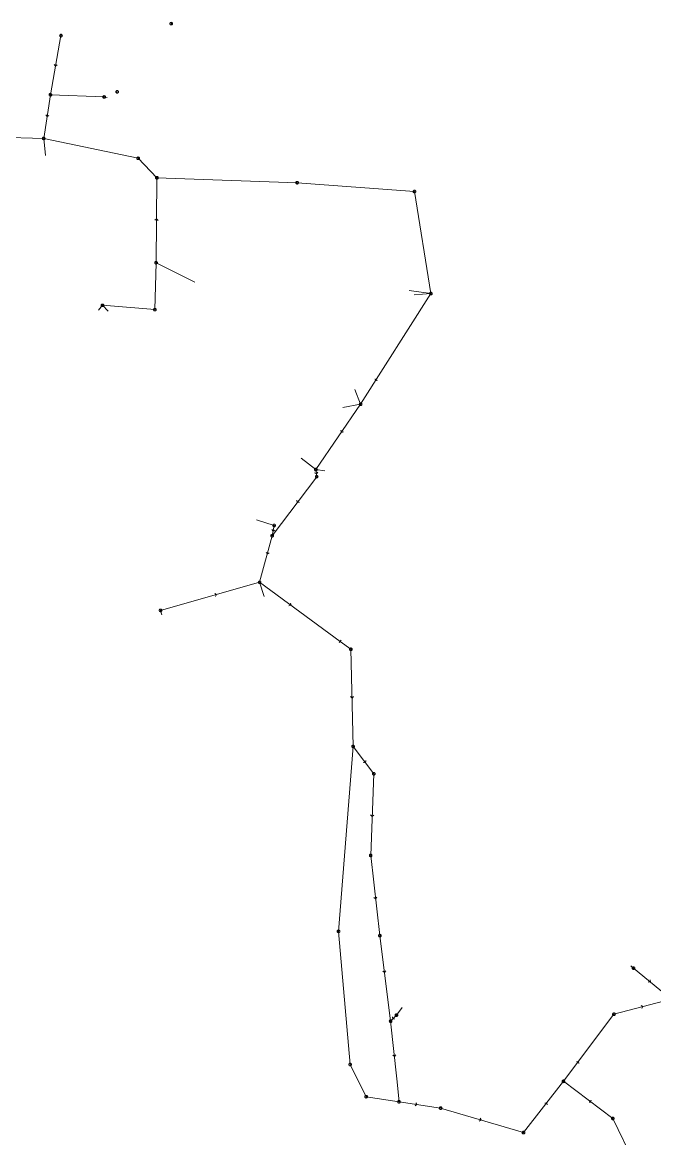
# Model space of a CAD drawing. Header units: metres. Extents: x 25504150 to 25508618, y 6694193 to 6702753.
# Drawn here: x 25506310.9 to 25506529.6, y 6698607.2 to 6698993.5 of the extents above; entities that cross this region are included whole.
import ezdxf

# ---------------------------------------------------------------- set-up
doc = ezdxf.new("R2010")
doc.units = ezdxf.units.M
for name, pattern in [('Sewer_node', [0]), ('Viemariputket', [0]), ('Viemarivarusteet', [0])]:
    doc.linetypes.add(name, pattern=pattern)
for name, color, linetype, lineweight in [('Sewer_node', 7, 'Sewer_node', 0), ('Viemariputket', 7, 'Viemariputket', 0), ('Viemarivarusteet', 7, 'Viemarivarusteet', 0)]:
    doc.layers.add(name, color=color, linetype=linetype, lineweight=lineweight)

msp = doc.modelspace()

# ---------------------------------------------------------------- linework, layer by layer
at = {"layer": 'Sewer_node', "color": 46, "linetype": 'Continuous', "true_color": 0x7f5f00}
msp.add_line((25506421.18, 6698779.66), (25506420.57, 6698778.84), dxfattribs=at)
at = {"layer": 'Sewer_node', "color": 46, "linetype": 'Continuous', "true_color": 0x7f5f00, "flags": 128}
for points in [[(25506362.9, 6698993), (25506362.89, 6698993.07), (25506362.88, 6698993.14), (25506362.85, 6698993.21), (25506362.81, 6698993.27), (25506362.77, 6698993.33), (25506362.71, 6698993.37), (25506362.65, 6698993.41), (25506362.58, 6698993.44), (25506362.51, 6698993.45), (25506362.44, 6698993.46), (25506362.37, 6698993.45), (25506362.3, 6698993.44), (25506362.23, 6698993.41), (25506362.17, 6698993.37), (25506362.11, 6698993.33), (25506362.07, 6698993.27), (25506362.03, 6698993.21), (25506362, 6698993.14), (25506361.99, 6698993.07), (25506361.98, 6698993), (25506361.99, 6698992.93), (25506362, 6698992.86), (25506362.03, 6698992.79), (25506362.07, 6698992.73), (25506362.11, 6698992.67), (25506362.17, 6698992.63), (25506362.23, 6698992.59), (25506362.3, 6698992.56), (25506362.37, 6698992.55), (25506362.44, 6698992.54), (25506362.51, 6698992.55), (25506362.58, 6698992.56), (25506362.65, 6698992.59), (25506362.71, 6698992.63), (25506362.77, 6698992.67), (25506362.81, 6698992.73), (25506362.85, 6698992.79), (25506362.88, 6698992.86), (25506362.89, 6698992.93)], [(25506324.78, 6698988.85), (25506324.77, 6698988.92), (25506324.76, 6698989), (25506324.73, 6698989.06), (25506324.69, 6698989.13), (25506324.64, 6698989.18), (25506324.59, 6698989.23), (25506324.52, 6698989.27), (25506324.46, 6698989.3), (25506324.38, 6698989.31), (25506324.31, 6698989.32), (25506324.24, 6698989.31), (25506324.16, 6698989.3), (25506324.1, 6698989.27), (25506324.03, 6698989.23), (25506323.98, 6698989.18), (25506323.93, 6698989.13), (25506323.89, 6698989.06), (25506323.86, 6698989), (25506323.85, 6698988.92), (25506323.84, 6698988.85), (25506323.85, 6698988.78), (25506323.86, 6698988.7), (25506323.89, 6698988.64), (25506323.93, 6698988.57), (25506323.98, 6698988.52), (25506324.03, 6698988.47), (25506324.1, 6698988.43), (25506324.16, 6698988.4), (25506324.24, 6698988.39), (25506324.31, 6698988.38), (25506324.38, 6698988.39), (25506324.46, 6698988.4), (25506324.52, 6698988.43), (25506324.59, 6698988.47), (25506324.64, 6698988.52), (25506324.69, 6698988.57), (25506324.73, 6698988.64), (25506324.76, 6698988.7), (25506324.77, 6698988.78)], [(25506344.19, 6698969.39), (25506344.18, 6698969.46), (25506344.17, 6698969.53), (25506344.14, 6698969.6), (25506344.1, 6698969.66), (25506344.06, 6698969.72), (25506344, 6698969.76), (25506343.94, 6698969.8), (25506343.87, 6698969.83), (25506343.8, 6698969.84), (25506343.73, 6698969.85), (25506343.66, 6698969.84), (25506343.59, 6698969.83), (25506343.52, 6698969.8), (25506343.46, 6698969.76), (25506343.4, 6698969.72), (25506343.36, 6698969.66), (25506343.32, 6698969.6), (25506343.29, 6698969.53), (25506343.28, 6698969.46), (25506343.27, 6698969.39), (25506343.28, 6698969.32), (25506343.29, 6698969.25), (25506343.32, 6698969.18), (25506343.36, 6698969.12), (25506343.4, 6698969.06), (25506343.46, 6698969.02), (25506343.52, 6698968.98), (25506343.59, 6698968.95), (25506343.66, 6698968.94), (25506343.73, 6698968.93), (25506343.8, 6698968.94), (25506343.87, 6698968.95), (25506343.94, 6698968.98), (25506344, 6698969.02), (25506344.06, 6698969.06), (25506344.1, 6698969.12), (25506344.14, 6698969.18), (25506344.17, 6698969.25), (25506344.18, 6698969.32)], [(25506321.11, 6698968.39), (25506321.1, 6698968.46), (25506321.09, 6698968.53), (25506321.06, 6698968.6), (25506321.02, 6698968.66), (25506320.98, 6698968.72), (25506320.92, 6698968.76), (25506320.86, 6698968.8), (25506320.79, 6698968.83), (25506320.72, 6698968.84), (25506320.65, 6698968.85), (25506320.58, 6698968.84), (25506320.51, 6698968.83), (25506320.44, 6698968.8), (25506320.38, 6698968.76), (25506320.32, 6698968.72), (25506320.28, 6698968.66), (25506320.24, 6698968.6), (25506320.21, 6698968.53), (25506320.2, 6698968.46), (25506320.19, 6698968.39), (25506320.2, 6698968.32), (25506320.21, 6698968.25), (25506320.24, 6698968.18), (25506320.28, 6698968.12), (25506320.32, 6698968.06), (25506320.38, 6698968.02), (25506320.44, 6698967.98), (25506320.51, 6698967.95), (25506320.58, 6698967.94), (25506320.65, 6698967.93), (25506320.72, 6698967.94), (25506320.79, 6698967.95), (25506320.86, 6698967.98), (25506320.92, 6698968.02), (25506320.98, 6698968.06), (25506321.02, 6698968.12), (25506321.06, 6698968.18), (25506321.09, 6698968.25), (25506321.1, 6698968.32)], [(25506339.7, 6698967.63), (25506339.69, 6698967.7), (25506339.68, 6698967.77), (25506339.65, 6698967.84), (25506339.61, 6698967.9), (25506339.57, 6698967.96), (25506339.51, 6698968), (25506339.45, 6698968.04), (25506339.38, 6698968.07), (25506339.31, 6698968.08), (25506339.24, 6698968.09), (25506339.17, 6698968.08), (25506339.1, 6698968.07), (25506339.03, 6698968.04), (25506338.97, 6698968), (25506338.91, 6698967.96), (25506338.87, 6698967.9), (25506338.83, 6698967.84), (25506338.8, 6698967.77), (25506338.79, 6698967.7), (25506338.78, 6698967.63), (25506338.79, 6698967.56), (25506338.8, 6698967.49), (25506338.83, 6698967.42), (25506338.87, 6698967.36), (25506338.91, 6698967.3), (25506338.97, 6698967.26), (25506339.03, 6698967.22), (25506339.1, 6698967.19), (25506339.17, 6698967.18), (25506339.24, 6698967.17), (25506339.31, 6698967.18), (25506339.38, 6698967.19), (25506339.45, 6698967.22), (25506339.51, 6698967.26), (25506339.57, 6698967.3), (25506339.61, 6698967.36), (25506339.65, 6698967.42), (25506339.68, 6698967.49), (25506339.69, 6698967.56)], [(25506351.46, 6698946.4), (25506351.45, 6698946.47), (25506351.44, 6698946.54), (25506351.41, 6698946.61), (25506351.37, 6698946.67), (25506351.33, 6698946.73), (25506351.27, 6698946.77), (25506351.21, 6698946.81), (25506351.14, 6698946.84), (25506351.07, 6698946.85), (25506351, 6698946.86), (25506350.93, 6698946.85), (25506350.86, 6698946.84), (25506350.79, 6698946.81), (25506350.73, 6698946.77), (25506350.67, 6698946.73), (25506350.63, 6698946.67), (25506350.59, 6698946.61), (25506350.56, 6698946.54), (25506350.55, 6698946.47), (25506350.54, 6698946.4), (25506350.55, 6698946.33), (25506350.56, 6698946.26), (25506350.59, 6698946.19), (25506350.63, 6698946.13), (25506350.67, 6698946.07), (25506350.73, 6698946.03), (25506350.79, 6698945.99), (25506350.86, 6698945.96), (25506350.93, 6698945.95), (25506351, 6698945.94), (25506351.07, 6698945.95), (25506351.14, 6698945.96), (25506351.21, 6698945.99), (25506351.27, 6698946.03), (25506351.33, 6698946.07), (25506351.37, 6698946.13), (25506351.41, 6698946.19), (25506351.44, 6698946.26), (25506351.45, 6698946.33)], [(25506357.95, 6698939.67), (25506357.94, 6698939.74), (25506357.93, 6698939.81), (25506357.9, 6698939.88), (25506357.86, 6698939.94), (25506357.82, 6698940), (25506357.76, 6698940.04), (25506357.7, 6698940.08), (25506357.63, 6698940.11), (25506357.56, 6698940.12), (25506357.49, 6698940.13), (25506357.42, 6698940.12), (25506357.35, 6698940.11), (25506357.28, 6698940.08), (25506357.22, 6698940.04), (25506357.16, 6698940), (25506357.12, 6698939.94), (25506357.08, 6698939.88), (25506357.05, 6698939.81), (25506357.04, 6698939.74), (25506357.03, 6698939.67), (25506357.04, 6698939.6), (25506357.05, 6698939.53), (25506357.08, 6698939.46), (25506357.12, 6698939.4), (25506357.16, 6698939.34), (25506357.22, 6698939.3), (25506357.28, 6698939.26), (25506357.35, 6698939.23), (25506357.42, 6698939.22), (25506357.49, 6698939.21), (25506357.56, 6698939.22), (25506357.63, 6698939.23), (25506357.7, 6698939.26), (25506357.76, 6698939.3), (25506357.82, 6698939.34), (25506357.86, 6698939.4), (25506357.9, 6698939.46), (25506357.93, 6698939.53), (25506357.94, 6698939.6)], [(25506406.43, 6698937.96), (25506406.42, 6698938.03), (25506406.41, 6698938.1), (25506406.38, 6698938.17), (25506406.34, 6698938.23), (25506406.3, 6698938.29), (25506406.24, 6698938.33), (25506406.18, 6698938.37), (25506406.11, 6698938.4), (25506406.04, 6698938.41), (25506405.97, 6698938.42), (25506405.9, 6698938.41), (25506405.83, 6698938.4), (25506405.76, 6698938.37), (25506405.7, 6698938.33), (25506405.64, 6698938.29), (25506405.6, 6698938.23), (25506405.56, 6698938.17), (25506405.53, 6698938.1), (25506405.52, 6698938.03), (25506405.51, 6698937.96), (25506405.52, 6698937.89), (25506405.53, 6698937.82), (25506405.56, 6698937.75), (25506405.6, 6698937.69), (25506405.64, 6698937.63), (25506405.7, 6698937.59), (25506405.76, 6698937.55), (25506405.83, 6698937.52), (25506405.9, 6698937.51), (25506405.97, 6698937.5), (25506406.04, 6698937.51), (25506406.11, 6698937.52), (25506406.18, 6698937.55), (25506406.24, 6698937.59), (25506406.3, 6698937.63), (25506406.34, 6698937.69), (25506406.38, 6698937.75), (25506406.41, 6698937.82), (25506406.42, 6698937.89)], [(25506447.02, 6698934.89), (25506447.01, 6698934.96), (25506447, 6698935.03), (25506446.97, 6698935.1), (25506446.93, 6698935.16), (25506446.89, 6698935.22), (25506446.83, 6698935.26), (25506446.77, 6698935.3), (25506446.7, 6698935.33), (25506446.63, 6698935.34), (25506446.56, 6698935.35), (25506446.49, 6698935.34), (25506446.42, 6698935.33), (25506446.35, 6698935.3), (25506446.29, 6698935.26), (25506446.23, 6698935.22), (25506446.19, 6698935.16), (25506446.15, 6698935.1), (25506446.12, 6698935.03), (25506446.11, 6698934.96), (25506446.1, 6698934.89), (25506446.11, 6698934.82), (25506446.12, 6698934.75), (25506446.15, 6698934.68), (25506446.19, 6698934.62), (25506446.23, 6698934.56), (25506446.29, 6698934.52), (25506446.35, 6698934.48), (25506446.42, 6698934.45), (25506446.49, 6698934.44), (25506446.56, 6698934.43), (25506446.63, 6698934.44), (25506446.7, 6698934.45), (25506446.77, 6698934.48), (25506446.83, 6698934.52), (25506446.89, 6698934.56), (25506446.93, 6698934.62), (25506446.97, 6698934.68), (25506447, 6698934.75), (25506447.01, 6698934.82)], [(25506357.64, 6698910.28), (25506357.63, 6698910.35), (25506357.62, 6698910.42), (25506357.59, 6698910.49), (25506357.55, 6698910.55), (25506357.51, 6698910.61), (25506357.45, 6698910.65), (25506357.39, 6698910.69), (25506357.32, 6698910.72), (25506357.25, 6698910.73), (25506357.18, 6698910.74), (25506357.11, 6698910.73), (25506357.04, 6698910.72), (25506356.97, 6698910.69), (25506356.91, 6698910.65), (25506356.85, 6698910.61), (25506356.81, 6698910.55), (25506356.77, 6698910.49), (25506356.74, 6698910.42), (25506356.73, 6698910.35), (25506356.72, 6698910.28), (25506356.73, 6698910.21), (25506356.74, 6698910.14), (25506356.77, 6698910.07), (25506356.81, 6698910.01), (25506356.85, 6698909.95), (25506356.91, 6698909.91), (25506356.97, 6698909.87), (25506357.04, 6698909.84), (25506357.11, 6698909.83), (25506357.18, 6698909.82), (25506357.25, 6698909.83), (25506357.32, 6698909.84), (25506357.39, 6698909.87), (25506357.45, 6698909.91), (25506357.51, 6698909.95), (25506357.55, 6698910.01), (25506357.59, 6698910.07), (25506357.62, 6698910.14), (25506357.63, 6698910.21)], [(25506452.71, 6698899.6), (25506452.7, 6698899.67), (25506452.69, 6698899.74), (25506452.66, 6698899.81), (25506452.62, 6698899.87), (25506452.58, 6698899.93), (25506452.52, 6698899.97), (25506452.46, 6698900.01), (25506452.39, 6698900.04), (25506452.32, 6698900.05), (25506452.25, 6698900.06), (25506452.18, 6698900.05), (25506452.11, 6698900.04), (25506452.04, 6698900.01), (25506451.98, 6698899.97), (25506451.92, 6698899.93), (25506451.88, 6698899.87), (25506451.84, 6698899.81), (25506451.81, 6698899.74), (25506451.8, 6698899.67), (25506451.79, 6698899.6), (25506451.8, 6698899.53), (25506451.81, 6698899.46), (25506451.84, 6698899.39), (25506451.88, 6698899.33), (25506451.92, 6698899.27), (25506451.98, 6698899.23), (25506452.04, 6698899.19), (25506452.11, 6698899.16), (25506452.18, 6698899.15), (25506452.25, 6698899.14), (25506452.32, 6698899.15), (25506452.39, 6698899.16), (25506452.46, 6698899.19), (25506452.52, 6698899.23), (25506452.58, 6698899.27), (25506452.62, 6698899.33), (25506452.66, 6698899.39), (25506452.69, 6698899.46), (25506452.7, 6698899.53)], [(25506435.06, 6698677.43), (25506435.05, 6698677.5), (25506435.04, 6698677.57), (25506435.01, 6698677.64), (25506434.97, 6698677.7), (25506434.93, 6698677.76), (25506434.87, 6698677.8), (25506434.81, 6698677.84), (25506434.74, 6698677.87), (25506434.67, 6698677.88), (25506434.6, 6698677.89), (25506434.53, 6698677.88), (25506434.46, 6698677.87), (25506434.39, 6698677.84), (25506434.33, 6698677.8), (25506434.27, 6698677.76), (25506434.23, 6698677.7), (25506434.19, 6698677.64), (25506434.16, 6698677.57), (25506434.15, 6698677.5), (25506434.14, 6698677.43), (25506434.15, 6698677.36), (25506434.16, 6698677.29), (25506434.19, 6698677.22), (25506434.23, 6698677.16), (25506434.27, 6698677.1), (25506434.33, 6698677.06), (25506434.39, 6698677.02), (25506434.46, 6698676.99), (25506434.53, 6698676.98), (25506434.6, 6698676.97), (25506434.67, 6698676.98), (25506434.74, 6698676.99), (25506434.81, 6698677.02), (25506434.87, 6698677.06), (25506434.93, 6698677.1), (25506434.97, 6698677.16), (25506435.01, 6698677.22), (25506435.04, 6698677.29), (25506435.05, 6698677.36)]]:
    msp.add_lwpolyline(points, close=True, dxfattribs=at)
for points in [[(25506321.99, 6698978.91), (25506322.43, 6698978.3), (25506323.03, 6698978.72)], [(25506319.04, 6698961.42), (25506319.49, 6698960.82), (25506320.08, 6698961.26)], [(25506357.87, 6698924.94), (25506357.34, 6698925.47), (25506356.81, 6698924.95)], [(25506432.91, 6698870.13), (25506433.09, 6698869.4), (25506433.81, 6698869.58)], [(25506421.14, 6698852.31), (25506421.3, 6698851.57), (25506422.02, 6698851.72)], [(25506412.04, 6698837.62), (25506412.64, 6698837.17), (25506413.09, 6698837.76)], [(25506405.89, 6698828.06), (25506406.01, 6698827.32), (25506406.74, 6698827.43)], [(25506397.21, 6698817.94), (25506397.64, 6698817.33), (25506398.25, 6698817.75)], [(25506395.25, 6698810.11), (25506395.64, 6698809.47), (25506396.28, 6698809.85)], [(25506377.78, 6698794.79), (25506378.13, 6698795.46), (25506377.47, 6698795.81)], [(25506403.13, 6698791.59), (25506403.87, 6698791.72), (25506403.74, 6698792.45)], [(25506424.4, 6698760.12), (25506424.96, 6698759.62), (25506425.46, 6698760.16)], [(25506428.86, 6698737.32), (25506429.6, 6698737.24), (25506429.69, 6698737.98)], [(25506431.39, 6698719.17), (25506431.92, 6698718.64), (25506432.45, 6698719.15)], [(25506432.53, 6698690.62), (25506433.13, 6698690.17), (25506433.59, 6698690.76)], [(25506435.6, 6698665.09), (25506436.2, 6698664.65), (25506436.65, 6698665.24)], [(25506527.44, 6698661.31), (25506528.19, 6698661.4), (25506528.11, 6698662.14)], [(25506525.21, 6698652.19), (25506525.57, 6698652.85), (25506524.93, 6698653.21)], [(25506438.99, 6698649.32), (25506439.03, 6698648.57), (25506439.77, 6698648.6)], [(25506439.03, 6698636.01), (25506439.63, 6698635.56), (25506440.09, 6698636.14)], [(25506503.42, 6698633.17), (25506503.29, 6698633.91), (25506502.56, 6698633.8)], [(25506446.84, 6698618.52), (25506447.43, 6698618.98), (25506446.98, 6698619.57)], [(25506492.44, 6698618.85), (25506492.33, 6698619.59), (25506491.59, 6698619.49)], [(25506507.83, 6698620.38), (25506507.09, 6698620.25), (25506507.2, 6698619.52)], [(25506468.96, 6698613.24), (25506469.6, 6698613.63), (25506469.23, 6698614.27)]]:
    msp.add_lwpolyline(points, dxfattribs=at)
for points, elevation in [([(25506318.78, 6698953.27), (25506318.77, 6698953.34), (25506318.76, 6698953.41), (25506318.73, 6698953.48), (25506318.69, 6698953.54), (25506318.65, 6698953.6), (25506318.59, 6698953.64), (25506318.53, 6698953.68), (25506318.46, 6698953.71), (25506318.39, 6698953.72), (25506318.32, 6698953.73), (25506318.25, 6698953.72), (25506318.18, 6698953.71), (25506318.11, 6698953.68), (25506318.05, 6698953.64), (25506317.99, 6698953.6), (25506317.95, 6698953.54), (25506317.91, 6698953.48), (25506317.88, 6698953.41), (25506317.87, 6698953.34), (25506317.86, 6698953.27), (25506317.87, 6698953.2), (25506317.88, 6698953.13), (25506317.91, 6698953.06), (25506317.95, 6698953), (25506317.99, 6698952.94), (25506318.05, 6698952.9), (25506318.11, 6698952.86), (25506318.18, 6698952.83), (25506318.25, 6698952.82), (25506318.32, 6698952.81), (25506318.39, 6698952.82), (25506318.46, 6698952.83), (25506318.53, 6698952.86), (25506318.59, 6698952.9), (25506318.65, 6698952.94), (25506318.69, 6698953), (25506318.73, 6698953.06), (25506318.76, 6698953.13), (25506318.77, 6698953.2)], 48.59), ([(25506339.13, 6698895.53), (25506339.12, 6698895.6), (25506339.11, 6698895.67), (25506339.08, 6698895.74), (25506339.04, 6698895.8), (25506339, 6698895.86), (25506338.94, 6698895.9), (25506338.88, 6698895.94), (25506338.81, 6698895.97), (25506338.74, 6698895.98), (25506338.67, 6698895.99), (25506338.6, 6698895.98), (25506338.53, 6698895.97), (25506338.46, 6698895.94), (25506338.4, 6698895.9), (25506338.34, 6698895.86), (25506338.3, 6698895.8), (25506338.26, 6698895.74), (25506338.23, 6698895.67), (25506338.22, 6698895.6), (25506338.21, 6698895.53), (25506338.22, 6698895.46), (25506338.23, 6698895.39), (25506338.26, 6698895.32), (25506338.3, 6698895.26), (25506338.34, 6698895.2), (25506338.4, 6698895.16), (25506338.46, 6698895.12), (25506338.53, 6698895.09), (25506338.6, 6698895.08), (25506338.67, 6698895.07), (25506338.74, 6698895.08), (25506338.81, 6698895.09), (25506338.88, 6698895.12), (25506338.94, 6698895.16), (25506339, 6698895.2), (25506339.04, 6698895.26), (25506339.08, 6698895.32), (25506339.11, 6698895.39), (25506339.12, 6698895.46)], 51.37), ([(25506357.26, 6698894.04), (25506357.25, 6698894.11), (25506357.24, 6698894.18), (25506357.21, 6698894.25), (25506357.17, 6698894.31), (25506357.13, 6698894.37), (25506357.07, 6698894.41), (25506357.01, 6698894.45), (25506356.94, 6698894.48), (25506356.87, 6698894.49), (25506356.8, 6698894.5), (25506356.73, 6698894.49), (25506356.66, 6698894.48), (25506356.59, 6698894.45), (25506356.53, 6698894.41), (25506356.47, 6698894.37), (25506356.43, 6698894.31), (25506356.39, 6698894.25), (25506356.36, 6698894.18), (25506356.35, 6698894.11), (25506356.34, 6698894.04), (25506356.35, 6698893.97), (25506356.36, 6698893.9), (25506356.39, 6698893.83), (25506356.43, 6698893.77), (25506356.47, 6698893.71), (25506356.53, 6698893.67), (25506356.59, 6698893.63), (25506356.66, 6698893.6), (25506356.73, 6698893.59), (25506356.8, 6698893.58), (25506356.87, 6698893.59), (25506356.94, 6698893.6), (25506357.01, 6698893.63), (25506357.07, 6698893.67), (25506357.13, 6698893.71), (25506357.17, 6698893.77), (25506357.21, 6698893.83), (25506357.24, 6698893.9), (25506357.25, 6698893.97)], 50.47), ([(25506428.41, 6698861.29), (25506428.4, 6698861.36), (25506428.39, 6698861.43), (25506428.36, 6698861.5), (25506428.32, 6698861.56), (25506428.28, 6698861.62), (25506428.22, 6698861.66), (25506428.16, 6698861.7), (25506428.09, 6698861.73), (25506428.02, 6698861.74), (25506427.95, 6698861.75), (25506427.88, 6698861.74), (25506427.81, 6698861.73), (25506427.74, 6698861.7), (25506427.68, 6698861.66), (25506427.62, 6698861.62), (25506427.58, 6698861.56), (25506427.54, 6698861.5), (25506427.51, 6698861.43), (25506427.5, 6698861.36), (25506427.49, 6698861.29), (25506427.5, 6698861.22), (25506427.51, 6698861.15), (25506427.54, 6698861.08), (25506427.58, 6698861.02), (25506427.62, 6698860.96), (25506427.68, 6698860.92), (25506427.74, 6698860.88), (25506427.81, 6698860.85), (25506427.88, 6698860.84), (25506427.95, 6698860.83), (25506428.02, 6698860.84), (25506428.09, 6698860.85), (25506428.16, 6698860.88), (25506428.22, 6698860.92), (25506428.28, 6698860.96), (25506428.32, 6698861.02), (25506428.36, 6698861.08), (25506428.39, 6698861.15), (25506428.4, 6698861.22)], 44.93), ([(25506412.93, 6698838.68), (25506412.92, 6698838.75), (25506412.91, 6698838.82), (25506412.88, 6698838.89), (25506412.84, 6698838.95), (25506412.8, 6698839.01), (25506412.74, 6698839.05), (25506412.68, 6698839.09), (25506412.61, 6698839.12), (25506412.54, 6698839.13), (25506412.47, 6698839.14), (25506412.4, 6698839.13), (25506412.33, 6698839.12), (25506412.26, 6698839.09), (25506412.2, 6698839.05), (25506412.14, 6698839.01), (25506412.1, 6698838.95), (25506412.06, 6698838.89), (25506412.03, 6698838.82), (25506412.02, 6698838.75), (25506412.01, 6698838.68), (25506412.02, 6698838.61), (25506412.03, 6698838.54), (25506412.06, 6698838.47), (25506412.1, 6698838.41), (25506412.14, 6698838.35), (25506412.2, 6698838.31), (25506412.26, 6698838.27), (25506412.33, 6698838.24), (25506412.4, 6698838.23), (25506412.47, 6698838.22), (25506412.54, 6698838.23), (25506412.61, 6698838.24), (25506412.68, 6698838.27), (25506412.74, 6698838.31), (25506412.8, 6698838.35), (25506412.84, 6698838.41), (25506412.88, 6698838.47), (25506412.91, 6698838.54), (25506412.92, 6698838.61)], 44.73), ([(25506413.2, 6698836.24), (25506413.19, 6698836.31), (25506413.18, 6698836.38), (25506413.15, 6698836.45), (25506413.11, 6698836.51), (25506413.07, 6698836.57), (25506413.01, 6698836.61), (25506412.95, 6698836.65), (25506412.88, 6698836.68), (25506412.81, 6698836.69), (25506412.74, 6698836.7), (25506412.67, 6698836.69), (25506412.6, 6698836.68), (25506412.53, 6698836.65), (25506412.47, 6698836.61), (25506412.41, 6698836.57), (25506412.37, 6698836.51), (25506412.33, 6698836.45), (25506412.3, 6698836.38), (25506412.29, 6698836.31), (25506412.28, 6698836.24), (25506412.29, 6698836.17), (25506412.3, 6698836.1), (25506412.33, 6698836.03), (25506412.37, 6698835.97), (25506412.41, 6698835.91), (25506412.47, 6698835.87), (25506412.53, 6698835.83), (25506412.6, 6698835.8), (25506412.67, 6698835.79), (25506412.74, 6698835.78), (25506412.81, 6698835.79), (25506412.88, 6698835.8), (25506412.95, 6698835.83), (25506413.01, 6698835.87), (25506413.07, 6698835.91), (25506413.11, 6698835.97), (25506413.15, 6698836.03), (25506413.18, 6698836.1), (25506413.19, 6698836.17)], 44.72), ([(25506398.51, 6698819.34), (25506398.5, 6698819.41), (25506398.49, 6698819.48), (25506398.46, 6698819.55), (25506398.42, 6698819.61), (25506398.38, 6698819.67), (25506398.32, 6698819.71), (25506398.26, 6698819.75), (25506398.19, 6698819.78), (25506398.12, 6698819.79), (25506398.05, 6698819.8), (25506397.98, 6698819.79), (25506397.91, 6698819.78), (25506397.84, 6698819.75), (25506397.78, 6698819.71), (25506397.72, 6698819.67), (25506397.68, 6698819.61), (25506397.64, 6698819.55), (25506397.61, 6698819.48), (25506397.6, 6698819.41), (25506397.59, 6698819.34), (25506397.6, 6698819.27), (25506397.61, 6698819.2), (25506397.64, 6698819.13), (25506397.68, 6698819.07), (25506397.72, 6698819.01), (25506397.78, 6698818.97), (25506397.84, 6698818.93), (25506397.91, 6698818.9), (25506397.98, 6698818.89), (25506398.05, 6698818.88), (25506398.12, 6698818.89), (25506398.19, 6698818.9), (25506398.26, 6698818.93), (25506398.32, 6698818.97), (25506398.38, 6698819.01), (25506398.42, 6698819.07), (25506398.46, 6698819.13), (25506398.49, 6698819.2), (25506398.5, 6698819.27)], 44.67), ([(25506397.8, 6698815.8), (25506397.79, 6698815.87), (25506397.78, 6698815.94), (25506397.75, 6698816.01), (25506397.71, 6698816.07), (25506397.67, 6698816.13), (25506397.61, 6698816.17), (25506397.55, 6698816.21), (25506397.48, 6698816.24), (25506397.41, 6698816.25), (25506397.34, 6698816.26), (25506397.27, 6698816.25), (25506397.2, 6698816.24), (25506397.13, 6698816.21), (25506397.07, 6698816.17), (25506397.01, 6698816.13), (25506396.97, 6698816.07), (25506396.93, 6698816.01), (25506396.9, 6698815.94), (25506396.89, 6698815.87), (25506396.88, 6698815.8), (25506396.89, 6698815.73), (25506396.9, 6698815.66), (25506396.93, 6698815.59), (25506396.97, 6698815.53), (25506397.01, 6698815.47), (25506397.07, 6698815.43), (25506397.13, 6698815.39), (25506397.2, 6698815.36), (25506397.27, 6698815.35), (25506397.34, 6698815.34), (25506397.41, 6698815.35), (25506397.48, 6698815.36), (25506397.55, 6698815.39), (25506397.61, 6698815.43), (25506397.67, 6698815.47), (25506397.71, 6698815.53), (25506397.75, 6698815.59), (25506397.78, 6698815.66), (25506397.79, 6698815.73)], 44.64), ([(25506393.48, 6698799.68), (25506393.47, 6698799.75), (25506393.46, 6698799.82), (25506393.43, 6698799.89), (25506393.39, 6698799.95), (25506393.35, 6698800.01), (25506393.29, 6698800.05), (25506393.23, 6698800.09), (25506393.16, 6698800.12), (25506393.09, 6698800.13), (25506393.02, 6698800.14), (25506392.95, 6698800.13), (25506392.88, 6698800.12), (25506392.81, 6698800.09), (25506392.75, 6698800.05), (25506392.69, 6698800.01), (25506392.65, 6698799.95), (25506392.61, 6698799.89), (25506392.58, 6698799.82), (25506392.57, 6698799.75), (25506392.56, 6698799.68), (25506392.57, 6698799.61), (25506392.58, 6698799.54), (25506392.61, 6698799.47), (25506392.65, 6698799.41), (25506392.69, 6698799.35), (25506392.75, 6698799.31), (25506392.81, 6698799.27), (25506392.88, 6698799.24), (25506392.95, 6698799.23), (25506393.02, 6698799.22), (25506393.09, 6698799.23), (25506393.16, 6698799.24), (25506393.23, 6698799.27), (25506393.29, 6698799.31), (25506393.35, 6698799.35), (25506393.39, 6698799.41), (25506393.43, 6698799.47), (25506393.46, 6698799.54), (25506393.47, 6698799.61)], 43.49), ([(25506359.21, 6698789.97), (25506359.2, 6698790.04), (25506359.19, 6698790.11), (25506359.16, 6698790.18), (25506359.12, 6698790.24), (25506359.08, 6698790.3), (25506359.02, 6698790.34), (25506358.96, 6698790.38), (25506358.89, 6698790.41), (25506358.82, 6698790.42), (25506358.75, 6698790.43), (25506358.68, 6698790.42), (25506358.61, 6698790.41), (25506358.54, 6698790.38), (25506358.48, 6698790.34), (25506358.42, 6698790.3), (25506358.38, 6698790.24), (25506358.34, 6698790.18), (25506358.31, 6698790.11), (25506358.3, 6698790.04), (25506358.29, 6698789.97), (25506358.3, 6698789.9), (25506358.31, 6698789.83), (25506358.34, 6698789.76), (25506358.38, 6698789.7), (25506358.42, 6698789.64), (25506358.48, 6698789.6), (25506358.54, 6698789.56), (25506358.61, 6698789.53), (25506358.68, 6698789.52), (25506358.75, 6698789.51), (25506358.82, 6698789.52), (25506358.89, 6698789.53), (25506358.96, 6698789.56), (25506359.02, 6698789.6), (25506359.08, 6698789.64), (25506359.12, 6698789.7), (25506359.16, 6698789.76), (25506359.19, 6698789.83), (25506359.2, 6698789.9)], 45.13), ([(25506425.04, 6698776.51), (25506425.03, 6698776.58), (25506425.02, 6698776.65), (25506424.99, 6698776.72), (25506424.95, 6698776.78), (25506424.91, 6698776.84), (25506424.85, 6698776.88), (25506424.79, 6698776.92), (25506424.72, 6698776.95), (25506424.65, 6698776.96), (25506424.58, 6698776.97), (25506424.51, 6698776.96), (25506424.44, 6698776.95), (25506424.37, 6698776.92), (25506424.31, 6698776.88), (25506424.25, 6698776.84), (25506424.21, 6698776.78), (25506424.17, 6698776.72), (25506424.14, 6698776.65), (25506424.13, 6698776.58), (25506424.12, 6698776.51), (25506424.13, 6698776.44), (25506424.14, 6698776.37), (25506424.17, 6698776.3), (25506424.21, 6698776.24), (25506424.25, 6698776.18), (25506424.31, 6698776.14), (25506424.37, 6698776.1), (25506424.44, 6698776.07), (25506424.51, 6698776.06), (25506424.58, 6698776.05), (25506424.65, 6698776.06), (25506424.72, 6698776.07), (25506424.79, 6698776.1), (25506424.85, 6698776.14), (25506424.91, 6698776.18), (25506424.95, 6698776.24), (25506424.99, 6698776.3), (25506425.02, 6698776.37), (25506425.03, 6698776.44)], 39.03), ([(25506425.8, 6698742.89), (25506425.79, 6698742.96), (25506425.78, 6698743.03), (25506425.75, 6698743.1), (25506425.71, 6698743.16), (25506425.67, 6698743.22), (25506425.61, 6698743.26), (25506425.55, 6698743.3), (25506425.48, 6698743.33), (25506425.41, 6698743.34), (25506425.34, 6698743.35), (25506425.27, 6698743.34), (25506425.2, 6698743.33), (25506425.13, 6698743.3), (25506425.07, 6698743.26), (25506425.01, 6698743.22), (25506424.97, 6698743.16), (25506424.93, 6698743.1), (25506424.9, 6698743.03), (25506424.89, 6698742.96), (25506424.88, 6698742.89), (25506424.89, 6698742.82), (25506424.9, 6698742.75), (25506424.93, 6698742.68), (25506424.97, 6698742.62), (25506425.01, 6698742.56), (25506425.07, 6698742.52), (25506425.13, 6698742.48), (25506425.2, 6698742.45), (25506425.27, 6698742.44), (25506425.34, 6698742.43), (25506425.41, 6698742.44), (25506425.48, 6698742.45), (25506425.55, 6698742.48), (25506425.61, 6698742.52), (25506425.67, 6698742.56), (25506425.71, 6698742.62), (25506425.75, 6698742.68), (25506425.78, 6698742.75), (25506425.79, 6698742.82)], 37.57), ([(25506432.94, 6698733.43), (25506432.93, 6698733.5), (25506432.92, 6698733.57), (25506432.89, 6698733.64), (25506432.85, 6698733.7), (25506432.81, 6698733.76), (25506432.75, 6698733.8), (25506432.69, 6698733.84), (25506432.62, 6698733.87), (25506432.55, 6698733.88), (25506432.48, 6698733.89), (25506432.41, 6698733.88), (25506432.34, 6698733.87), (25506432.27, 6698733.84), (25506432.21, 6698733.8), (25506432.15, 6698733.76), (25506432.11, 6698733.7), (25506432.07, 6698733.64), (25506432.04, 6698733.57), (25506432.03, 6698733.5), (25506432.02, 6698733.43), (25506432.03, 6698733.36), (25506432.04, 6698733.29), (25506432.07, 6698733.22), (25506432.11, 6698733.16), (25506432.15, 6698733.1), (25506432.21, 6698733.06), (25506432.27, 6698733.02), (25506432.34, 6698732.99), (25506432.41, 6698732.98), (25506432.48, 6698732.97), (25506432.55, 6698732.98), (25506432.62, 6698732.99), (25506432.69, 6698733.02), (25506432.75, 6698733.06), (25506432.81, 6698733.1), (25506432.85, 6698733.16), (25506432.89, 6698733.22), (25506432.92, 6698733.29), (25506432.93, 6698733.36)], 37.27), ([(25506431.87, 6698705.18), (25506431.86, 6698705.25), (25506431.85, 6698705.32), (25506431.82, 6698705.39), (25506431.78, 6698705.45), (25506431.74, 6698705.51), (25506431.68, 6698705.55), (25506431.62, 6698705.59), (25506431.55, 6698705.62), (25506431.48, 6698705.63), (25506431.41, 6698705.64), (25506431.34, 6698705.63), (25506431.27, 6698705.62), (25506431.2, 6698705.59), (25506431.14, 6698705.55), (25506431.08, 6698705.51), (25506431.04, 6698705.45), (25506431, 6698705.39), (25506430.97, 6698705.32), (25506430.96, 6698705.25), (25506430.95, 6698705.18), (25506430.96, 6698705.11), (25506430.97, 6698705.04), (25506431, 6698704.97), (25506431.04, 6698704.91), (25506431.08, 6698704.85), (25506431.14, 6698704.81), (25506431.2, 6698704.77), (25506431.27, 6698704.74), (25506431.34, 6698704.73), (25506431.41, 6698704.72), (25506431.48, 6698704.73), (25506431.55, 6698704.74), (25506431.62, 6698704.77), (25506431.68, 6698704.81), (25506431.74, 6698704.85), (25506431.78, 6698704.91), (25506431.82, 6698704.97), (25506431.85, 6698705.04), (25506431.86, 6698705.11)], 37.39), ([(25506522.77, 6698666.15), (25506522.76, 6698666.22), (25506522.75, 6698666.29), (25506522.72, 6698666.36), (25506522.68, 6698666.42), (25506522.64, 6698666.48), (25506522.58, 6698666.52), (25506522.52, 6698666.56), (25506522.45, 6698666.59), (25506522.38, 6698666.6), (25506522.31, 6698666.61), (25506522.24, 6698666.6), (25506522.17, 6698666.59), (25506522.1, 6698666.56), (25506522.04, 6698666.52), (25506521.98, 6698666.48), (25506521.94, 6698666.42), (25506521.9, 6698666.36), (25506521.87, 6698666.29), (25506521.86, 6698666.22), (25506521.85, 6698666.15), (25506521.86, 6698666.08), (25506521.87, 6698666.01), (25506521.9, 6698665.94), (25506521.94, 6698665.88), (25506521.98, 6698665.82), (25506522.04, 6698665.78), (25506522.1, 6698665.74), (25506522.17, 6698665.71), (25506522.24, 6698665.7), (25506522.31, 6698665.69), (25506522.38, 6698665.7), (25506522.45, 6698665.71), (25506522.52, 6698665.74), (25506522.58, 6698665.78), (25506522.64, 6698665.82), (25506522.68, 6698665.88), (25506522.72, 6698665.94), (25506522.75, 6698666.01), (25506522.76, 6698666.08)], 36.48), ([(25506440.79, 6698649.93), (25506440.78, 6698650), (25506440.77, 6698650.07), (25506440.74, 6698650.14), (25506440.7, 6698650.2), (25506440.66, 6698650.26), (25506440.6, 6698650.3), (25506440.54, 6698650.34), (25506440.47, 6698650.37), (25506440.4, 6698650.38), (25506440.33, 6698650.39), (25506440.26, 6698650.38), (25506440.19, 6698650.37), (25506440.12, 6698650.34), (25506440.06, 6698650.3), (25506440, 6698650.26), (25506439.96, 6698650.2), (25506439.92, 6698650.14), (25506439.89, 6698650.07), (25506439.88, 6698650), (25506439.87, 6698649.93), (25506439.88, 6698649.86), (25506439.89, 6698649.79), (25506439.92, 6698649.72), (25506439.96, 6698649.66), (25506440, 6698649.6), (25506440.06, 6698649.56), (25506440.12, 6698649.52), (25506440.19, 6698649.49), (25506440.26, 6698649.48), (25506440.33, 6698649.47), (25506440.4, 6698649.48), (25506440.47, 6698649.49), (25506440.54, 6698649.52), (25506440.6, 6698649.56), (25506440.66, 6698649.6), (25506440.7, 6698649.66), (25506440.74, 6698649.72), (25506440.77, 6698649.79), (25506440.78, 6698649.86)], 36.73), ([(25506516.03, 6698650.22), (25506516.02, 6698650.29), (25506516.01, 6698650.37), (25506515.98, 6698650.43), (25506515.94, 6698650.5), (25506515.89, 6698650.55), (25506515.84, 6698650.6), (25506515.77, 6698650.64), (25506515.71, 6698650.67), (25506515.63, 6698650.68), (25506515.56, 6698650.69), (25506515.49, 6698650.68), (25506515.41, 6698650.67), (25506515.35, 6698650.64), (25506515.28, 6698650.6), (25506515.23, 6698650.55), (25506515.18, 6698650.5), (25506515.14, 6698650.43), (25506515.11, 6698650.37), (25506515.1, 6698650.29), (25506515.09, 6698650.22), (25506515.1, 6698650.15), (25506515.11, 6698650.07), (25506515.14, 6698650.01), (25506515.18, 6698649.94), (25506515.23, 6698649.89), (25506515.28, 6698649.84), (25506515.35, 6698649.8), (25506515.41, 6698649.77), (25506515.49, 6698649.76), (25506515.56, 6698649.75), (25506515.63, 6698649.76), (25506515.71, 6698649.77), (25506515.77, 6698649.8), (25506515.84, 6698649.84), (25506515.89, 6698649.89), (25506515.94, 6698649.94), (25506515.98, 6698650.01), (25506516.01, 6698650.07), (25506516.02, 6698650.15)], 36.53), ([(25506438.78, 6698647.82), (25506438.77, 6698647.89), (25506438.76, 6698647.96), (25506438.73, 6698648.03), (25506438.69, 6698648.09), (25506438.65, 6698648.15), (25506438.59, 6698648.19), (25506438.53, 6698648.23), (25506438.46, 6698648.26), (25506438.39, 6698648.27), (25506438.32, 6698648.28), (25506438.25, 6698648.27), (25506438.18, 6698648.26), (25506438.11, 6698648.23), (25506438.05, 6698648.19), (25506437.99, 6698648.15), (25506437.95, 6698648.09), (25506437.91, 6698648.03), (25506437.88, 6698647.96), (25506437.87, 6698647.89), (25506437.86, 6698647.82), (25506437.87, 6698647.75), (25506437.88, 6698647.68), (25506437.91, 6698647.61), (25506437.95, 6698647.55), (25506437.99, 6698647.49), (25506438.05, 6698647.45), (25506438.11, 6698647.41), (25506438.18, 6698647.38), (25506438.25, 6698647.37), (25506438.32, 6698647.36), (25506438.39, 6698647.37), (25506438.46, 6698647.38), (25506438.53, 6698647.41), (25506438.59, 6698647.45), (25506438.65, 6698647.49), (25506438.69, 6698647.55), (25506438.73, 6698647.61), (25506438.76, 6698647.68), (25506438.77, 6698647.75)], 36.72), ([(25506498.55, 6698627.01), (25506498.54, 6698627.08), (25506498.53, 6698627.16), (25506498.5, 6698627.22), (25506498.46, 6698627.29), (25506498.41, 6698627.34), (25506498.36, 6698627.39), (25506498.29, 6698627.43), (25506498.23, 6698627.46), (25506498.15, 6698627.47), (25506498.08, 6698627.48), (25506498.01, 6698627.47), (25506497.93, 6698627.46), (25506497.87, 6698627.43), (25506497.8, 6698627.39), (25506497.75, 6698627.34), (25506497.7, 6698627.29), (25506497.66, 6698627.22), (25506497.63, 6698627.16), (25506497.62, 6698627.08), (25506497.61, 6698627.01), (25506497.62, 6698626.94), (25506497.63, 6698626.86), (25506497.66, 6698626.8), (25506497.7, 6698626.73), (25506497.75, 6698626.68), (25506497.8, 6698626.63), (25506497.87, 6698626.59), (25506497.93, 6698626.56), (25506498.01, 6698626.55), (25506498.08, 6698626.54), (25506498.15, 6698626.55), (25506498.23, 6698626.56), (25506498.29, 6698626.59), (25506498.36, 6698626.63), (25506498.41, 6698626.68), (25506498.46, 6698626.73), (25506498.5, 6698626.8), (25506498.53, 6698626.86), (25506498.54, 6698626.94)], 36.76), ([(25506441.67, 6698619.93), (25506441.66, 6698620), (25506441.65, 6698620.07), (25506441.62, 6698620.14), (25506441.58, 6698620.2), (25506441.54, 6698620.26), (25506441.48, 6698620.3), (25506441.42, 6698620.34), (25506441.35, 6698620.37), (25506441.28, 6698620.38), (25506441.21, 6698620.39), (25506441.14, 6698620.38), (25506441.07, 6698620.37), (25506441, 6698620.34), (25506440.94, 6698620.3), (25506440.88, 6698620.26), (25506440.84, 6698620.2), (25506440.8, 6698620.14), (25506440.77, 6698620.07), (25506440.76, 6698620), (25506440.75, 6698619.93), (25506440.76, 6698619.86), (25506440.77, 6698619.79), (25506440.8, 6698619.72), (25506440.84, 6698619.66), (25506440.88, 6698619.6), (25506440.94, 6698619.56), (25506441, 6698619.52), (25506441.07, 6698619.49), (25506441.14, 6698619.48), (25506441.21, 6698619.47), (25506441.28, 6698619.48), (25506441.35, 6698619.49), (25506441.42, 6698619.52), (25506441.48, 6698619.56), (25506441.54, 6698619.6), (25506441.58, 6698619.66), (25506441.62, 6698619.72), (25506441.65, 6698619.79), (25506441.66, 6698619.86)], 37.02), ([(25506456.07, 6698617.73), (25506456.06, 6698617.8), (25506456.05, 6698617.87), (25506456.02, 6698617.94), (25506455.98, 6698618), (25506455.94, 6698618.06), (25506455.88, 6698618.1), (25506455.82, 6698618.14), (25506455.75, 6698618.17), (25506455.68, 6698618.18), (25506455.61, 6698618.19), (25506455.54, 6698618.18), (25506455.47, 6698618.17), (25506455.4, 6698618.14), (25506455.34, 6698618.1), (25506455.28, 6698618.06), (25506455.24, 6698618), (25506455.2, 6698617.94), (25506455.17, 6698617.87), (25506455.16, 6698617.8), (25506455.15, 6698617.73), (25506455.16, 6698617.66), (25506455.17, 6698617.59), (25506455.2, 6698617.52), (25506455.24, 6698617.46), (25506455.28, 6698617.4), (25506455.34, 6698617.36), (25506455.4, 6698617.32), (25506455.47, 6698617.29), (25506455.54, 6698617.28), (25506455.61, 6698617.27), (25506455.68, 6698617.28), (25506455.75, 6698617.29), (25506455.82, 6698617.32), (25506455.88, 6698617.36), (25506455.94, 6698617.4), (25506455.98, 6698617.46), (25506456.02, 6698617.52), (25506456.05, 6698617.59), (25506456.06, 6698617.66)], 37.17), ([(25506515.64, 6698614.16), (25506515.63, 6698614.23), (25506515.62, 6698614.3), (25506515.59, 6698614.37), (25506515.55, 6698614.43), (25506515.51, 6698614.49), (25506515.45, 6698614.53), (25506515.39, 6698614.57), (25506515.32, 6698614.6), (25506515.25, 6698614.61), (25506515.18, 6698614.62), (25506515.11, 6698614.61), (25506515.04, 6698614.6), (25506514.97, 6698614.57), (25506514.91, 6698614.53), (25506514.85, 6698614.49), (25506514.81, 6698614.43), (25506514.77, 6698614.37), (25506514.74, 6698614.3), (25506514.73, 6698614.23), (25506514.72, 6698614.16), (25506514.73, 6698614.09), (25506514.74, 6698614.02), (25506514.77, 6698613.95), (25506514.81, 6698613.89), (25506514.85, 6698613.83), (25506514.91, 6698613.79), (25506514.97, 6698613.75), (25506515.04, 6698613.72), (25506515.11, 6698613.71), (25506515.18, 6698613.7), (25506515.25, 6698613.71), (25506515.32, 6698613.72), (25506515.39, 6698613.75), (25506515.45, 6698613.79), (25506515.51, 6698613.83), (25506515.55, 6698613.89), (25506515.59, 6698613.95), (25506515.62, 6698614.02), (25506515.63, 6698614.09)], 36.44), ([(25506484.73, 6698609.27), (25506484.72, 6698609.34), (25506484.71, 6698609.42), (25506484.68, 6698609.48), (25506484.64, 6698609.55), (25506484.59, 6698609.6), (25506484.54, 6698609.65), (25506484.47, 6698609.69), (25506484.41, 6698609.72), (25506484.33, 6698609.73), (25506484.26, 6698609.74), (25506484.19, 6698609.73), (25506484.11, 6698609.72), (25506484.05, 6698609.69), (25506483.98, 6698609.65), (25506483.93, 6698609.6), (25506483.88, 6698609.55), (25506483.84, 6698609.48), (25506483.81, 6698609.42), (25506483.8, 6698609.34), (25506483.79, 6698609.27), (25506483.8, 6698609.2), (25506483.81, 6698609.12), (25506483.84, 6698609.06), (25506483.88, 6698608.99), (25506483.93, 6698608.94), (25506483.98, 6698608.89), (25506484.05, 6698608.85), (25506484.11, 6698608.82), (25506484.19, 6698608.81), (25506484.26, 6698608.8), (25506484.33, 6698608.81), (25506484.41, 6698608.82), (25506484.47, 6698608.85), (25506484.54, 6698608.89), (25506484.59, 6698608.94), (25506484.64, 6698608.99), (25506484.68, 6698609.06), (25506484.71, 6698609.12), (25506484.72, 6698609.2)], 37.03)]:
    msp.add_lwpolyline(points, close=True, dxfattribs=dict(at, elevation=elevation))
at = {"layer": 'Sewer_node', "color": 252, "linetype": 'Continuous', "lineweight": 9, "true_color": 0x848484, "flags": 128}
for points, elevation in [([(25506420.74, 6698678.91), (25506420.73, 6698678.98), (25506420.72, 6698679.05), (25506420.69, 6698679.12), (25506420.65, 6698679.18), (25506420.61, 6698679.24), (25506420.55, 6698679.28), (25506420.49, 6698679.32), (25506420.42, 6698679.35), (25506420.35, 6698679.36), (25506420.28, 6698679.37), (25506420.21, 6698679.36), (25506420.14, 6698679.35), (25506420.07, 6698679.32), (25506420.01, 6698679.28), (25506419.95, 6698679.24), (25506419.91, 6698679.18), (25506419.87, 6698679.12), (25506419.84, 6698679.05), (25506419.83, 6698678.98), (25506419.82, 6698678.91), (25506419.83, 6698678.84), (25506419.84, 6698678.77), (25506419.87, 6698678.7), (25506419.91, 6698678.64), (25506419.95, 6698678.58), (25506420.01, 6698678.54), (25506420.07, 6698678.5), (25506420.14, 6698678.47), (25506420.21, 6698678.46), (25506420.28, 6698678.45), (25506420.35, 6698678.46), (25506420.42, 6698678.47), (25506420.49, 6698678.5), (25506420.55, 6698678.54), (25506420.61, 6698678.58), (25506420.65, 6698678.64), (25506420.69, 6698678.7), (25506420.72, 6698678.77), (25506420.73, 6698678.84)], 36.93), ([(25506424.78, 6698632.83), (25506424.77, 6698632.9), (25506424.76, 6698632.97), (25506424.73, 6698633.04), (25506424.69, 6698633.1), (25506424.65, 6698633.16), (25506424.59, 6698633.2), (25506424.53, 6698633.24), (25506424.46, 6698633.27), (25506424.39, 6698633.28), (25506424.32, 6698633.29), (25506424.25, 6698633.28), (25506424.18, 6698633.27), (25506424.11, 6698633.24), (25506424.05, 6698633.2), (25506423.99, 6698633.16), (25506423.95, 6698633.1), (25506423.91, 6698633.04), (25506423.88, 6698632.97), (25506423.87, 6698632.9), (25506423.86, 6698632.83), (25506423.87, 6698632.76), (25506423.88, 6698632.69), (25506423.91, 6698632.62), (25506423.95, 6698632.56), (25506423.99, 6698632.5), (25506424.05, 6698632.46), (25506424.11, 6698632.42), (25506424.18, 6698632.39), (25506424.25, 6698632.38), (25506424.32, 6698632.37), (25506424.39, 6698632.38), (25506424.46, 6698632.39), (25506424.53, 6698632.42), (25506424.59, 6698632.46), (25506424.65, 6698632.5), (25506424.69, 6698632.56), (25506424.73, 6698632.62), (25506424.76, 6698632.69), (25506424.77, 6698632.76)], 36.79), ([(25506430.32, 6698621.69), (25506430.31, 6698621.76), (25506430.3, 6698621.83), (25506430.27, 6698621.9), (25506430.23, 6698621.96), (25506430.19, 6698622.02), (25506430.13, 6698622.06), (25506430.07, 6698622.1), (25506430, 6698622.13), (25506429.93, 6698622.14), (25506429.86, 6698622.15), (25506429.79, 6698622.14), (25506429.72, 6698622.13), (25506429.65, 6698622.1), (25506429.59, 6698622.06), (25506429.53, 6698622.02), (25506429.49, 6698621.96), (25506429.45, 6698621.9), (25506429.42, 6698621.83), (25506429.41, 6698621.76), (25506429.4, 6698621.69), (25506429.41, 6698621.62), (25506429.42, 6698621.55), (25506429.45, 6698621.48), (25506429.49, 6698621.42), (25506429.53, 6698621.36), (25506429.59, 6698621.32), (25506429.65, 6698621.28), (25506429.72, 6698621.25), (25506429.79, 6698621.24), (25506429.86, 6698621.23), (25506429.93, 6698621.24), (25506430, 6698621.25), (25506430.07, 6698621.28), (25506430.13, 6698621.32), (25506430.19, 6698621.36), (25506430.23, 6698621.42), (25506430.27, 6698621.48), (25506430.3, 6698621.55), (25506430.31, 6698621.62)], 37.17)]:
    msp.add_lwpolyline(points, close=True, dxfattribs=dict(at, elevation=elevation))
at = {"layer": 'Viemariputket', "color": 1, "linetype": 'Continuous', "lineweight": 15}
for p, q in [((25506320.65, 6698968.39), (25506324.31, 6698988.85)), ((25506318.32, 6698953.27, 46.48), (25506320.65, 6698968.39, 46.58)), ((25506320.65, 6698968.39), (25506339.24, 6698967.63)), ((25506339.24, 6698967.63), (25506340.32, 6698967.47)), ((25506318.32, 6698953.27, 46.43), (25506292.08, 6698954.03, 47.21)), ((25506318.32, 6698953.27, 46.7), (25506318.92, 6698947.35, 47.89)), ((25506351, 6698946.4, 46.38), (25506318.32, 6698953.27, 46.42)), ((25506357.49, 6698939.67), (25506351, 6698946.4)), ((25506357.49, 6698939.67, 46.23), (25506357.18, 6698910.28, 47.47)), ((25506405.97, 6698937.96), (25506357.49, 6698939.67)), ((25506446.56, 6698934.89), (25506405.97, 6698937.96)), ((25506452.25, 6698899.6), (25506446.56, 6698934.89)), ((25506357.18, 6698910.28), (25506356.8, 6698894.04)), ((25506357.18, 6698910.28), (25506370.62, 6698903.53)), ((25506452.25, 6698899.6), (25506444.69, 6698900.62)), ((25506427.95, 6698861.29, 42.68), (25506452.25, 6698899.6, 43.33)), ((25506452.25, 6698899.6), (25506446.41, 6698899.2)), ((25506338.67, 6698895.53, 50.12), (25506337.25, 6698893.87, 50.16)), ((25506356.8, 6698894.04), (25506338.67, 6698895.53, 49.63)), ((25506338.67, 6698895.53, 49.77), (25506340.62, 6698893.54, 49.85)), ((25506427.95, 6698861.29, 43.07), (25506425.91, 6698866.38, 42.79)), ((25506412.47, 6698838.68, 42.59), (25506427.95, 6698861.29, 42.68)), ((25506427.95, 6698861.29, 43.21), (25506421.75, 6698860.13, 42.79)), ((25506412.47, 6698838.68, 42.23), (25506407.32, 6698842.63)), ((25506412.74, 6698836.24, 41.74), (25506412.47, 6698838.68, 41.81)), ((25506412.47, 6698838.68, 41.99), (25506415.54, 6698838.29, 42.02)), ((25506397.34, 6698815.8), (25506412.74, 6698836.24)), ((25506398.05, 6698819.34), (25506391.95, 6698821.27)), ((25506397.34, 6698815.8), (25506398.05, 6698819.34)), ((25506393.02, 6698799.68), (25506397.34, 6698815.8)), ((25506393.02, 6698799.68), (25506358.75, 6698789.97)), ((25506420.86, 6698779.24), (25506393.02, 6698799.68)), ((25506393.02, 6698799.68), (25506394.57, 6698794.75)), ((25506358.75, 6698789.97), (25506359.19, 6698788.43)), ((25506424.58, 6698776.51), (25506420.86, 6698779.24)), ((25506425.34, 6698742.89), (25506424.58, 6698776.51)), ((25506432.48, 6698733.43), (25506425.34, 6698742.89)), ((25506431.41, 6698705.18), (25506432.48, 6698733.43)), ((25506434.6, 6698677.43), (25506431.41, 6698705.18)), ((25506434.6, 6698677.43), (25506438.32, 6698647.82)), ((25506522.31, 6698666.15), (25506521.42, 6698666.94)), ((25506522.31, 6698666.15), (25506535.3, 6698655.42)), ((25506515.56, 6698650.22), (25506535.3, 6698655.42)), ((25506438.32, 6698647.82), (25506440.33, 6698649.93)), ((25506440.33, 6698649.93), (25506442.25, 6698652.55)), ((25506498.08, 6698627.01), (25506515.56, 6698650.22)), ((25506484.26, 6698609.27), (25506498.08, 6698627.01)), ((25506498.08, 6698627.01), (25506515.18, 6698614.16)), ((25506441.21, 6698619.93), (25506455.61, 6698617.73)), ((25506455.61, 6698617.73), (25506484.26, 6698609.27)), ((25506515.18, 6698614.16), (25506523.11, 6698597.88))]:
    msp.add_line(p, q, dxfattribs=at)
at = {"layer": 'Viemariputket', "color": 251, "linetype": 'Continuous', "lineweight": 5, "true_color": 0x595959}
for p, q in [((25506420.28, 6698678.91, 35.51), (25506425.34, 6698742.89, 35.95)), ((25506424.32, 6698632.83, 34.96), (25506420.28, 6698678.91, 35.5)), ((25506424.32, 6698632.83, 34.75), (25506429.86, 6698621.69, 34.39)), ((25506429.86, 6698621.69, 34.38), (25506441.21, 6698619.93, 34.29))]:
    msp.add_line(p, q, dxfattribs=at)
at = {"layer": 'Viemariputket', "color": 1, "linetype": 'Continuous', "lineweight": 15, "flags": 128}
msp.add_lwpolyline([(25506441.21, 6698619.93), (25506440.46, 6698627.83), (25506438.32, 6698647.82)], dxfattribs=at)
at = {"layer": 'Viemarivarusteet', "color": 1}
for p in [(25506362.44, 6698993), (25506324.31, 6698988.85), (25506320.65, 6698968.39), (25506339.24, 6698967.63), (25506343.73, 6698969.39), (25506318.32, 6698953.27, 48.59), (25506351, 6698946.4), (25506357.49, 6698939.67), (25506405.97, 6698937.96), (25506446.56, 6698934.89), (25506357.18, 6698910.28), (25506452.25, 6698899.6), (25506338.67, 6698895.53, 51.37), (25506356.8, 6698894.04, 50.47), (25506427.95, 6698861.29, 44.93), (25506412.47, 6698838.68, 44.73), (25506412.74, 6698836.24, 44.72), (25506398.05, 6698819.34, 44.67), (25506397.34, 6698815.8, 44.64), (25506393.02, 6698799.68, 43.49), (25506358.75, 6698789.97, 45.13), (25506424.58, 6698776.51, 39.03), (25506425.34, 6698742.89, 37.57), (25506432.48, 6698733.43, 37.27), (25506431.41, 6698705.18, 37.39), (25506434.6, 6698677.43), (25506522.31, 6698666.15, 36.48), (25506440.33, 6698649.93, 36.73), (25506515.56, 6698650.22, 36.53), (25506438.32, 6698647.82, 36.72), (25506498.08, 6698627.01, 36.76), (25506441.21, 6698619.93, 37.02), (25506455.61, 6698617.73, 37.17), (25506515.18, 6698614.16, 36.44), (25506484.26, 6698609.27, 37.03)]:
    msp.add_point(p, dxfattribs=at)
at = {"layer": 'Viemarivarusteet', "color": 30, "true_color": 0xff7f00}
for p in [(25506420.86, 6698779.24), (25506420.28, 6698678.91, 36.93), (25506424.32, 6698632.83, 36.79), (25506429.86, 6698621.69, 37.17)]:
    msp.add_point(p, dxfattribs=at)

doc.saveas('drawing.dxf')
